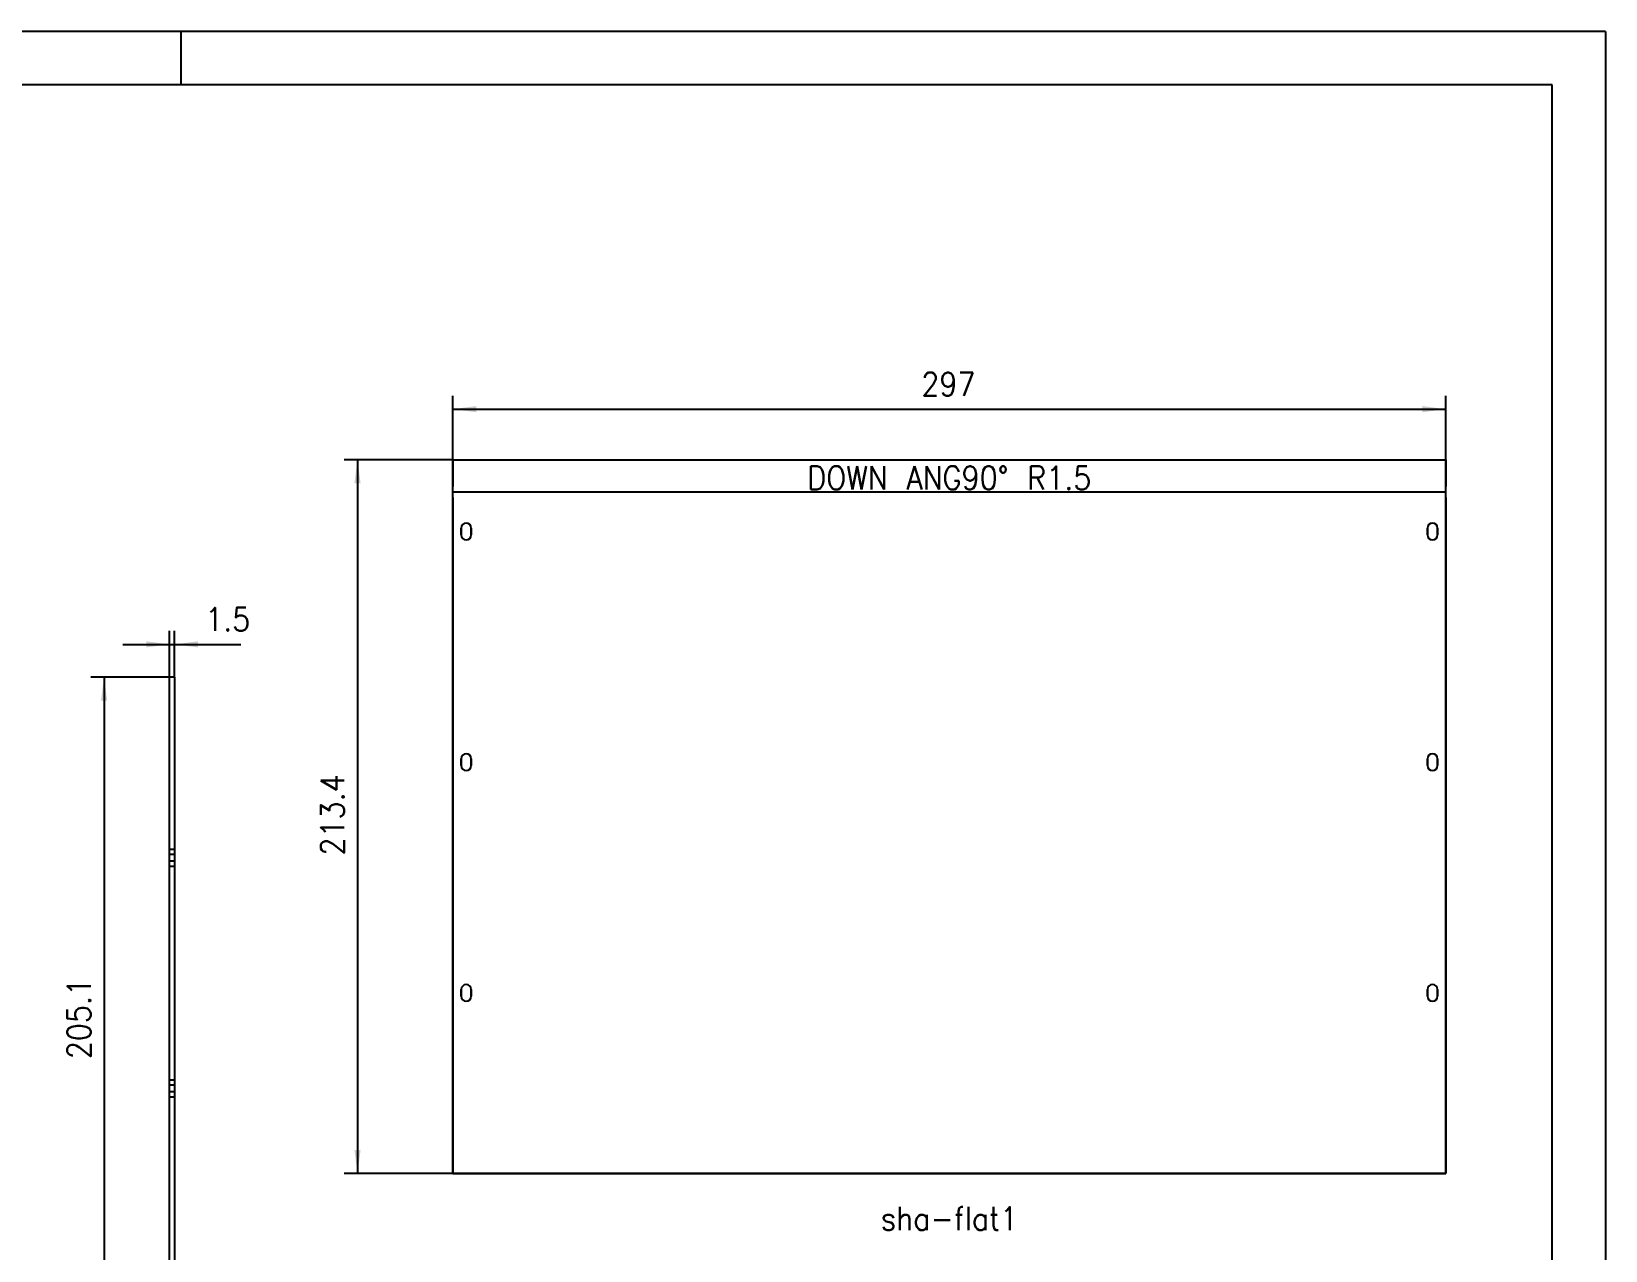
# Model space of a CAD drawing. Header units: millimetres. Extents: x 0 to 426, y 0 to 302.
# Drawn here: x 190.6 to 426, y 119.7 to 302 of the extents above; entities that cross this region are included whole.
import ezdxf

# ---------------------------------------------------------------- set-up
doc = ezdxf.new("R2010")
doc.units = ezdxf.units.MM
doc.linetypes.add('DASHED', pattern=[15, 7, -8])
doc.layers.add('1', color=7, linetype='Continuous')
doc.layers.add('KADER', color=7, linetype='Continuous')
doc.styles.add('CONVERTER_11', font='txt.shx', dxfattribs={"width": 0.9})
doc.dimstyles.new('ME10_DIM_11', dxfattribs={"dimtxt": 7, "dimasz": 7, "dimexe": 4, "dimexo": 0, "dimgap": 4, "dimtad": 1, "dimdsep": 46, "dimtxsty": 'CONVERTER_11', "dimsah": 1, "dimcen": 0.09, "dimclrd": 250, "dimclre": 250, "dimclrt": 5, "dimadec": 0, "dimazin": 0, "dimtfac": 1, "dimtdec": 4, "dimtix": 1, "dimtmove": 0, "dimatfit": 3, "dimfxl": 1, "dimtolj": 1, "dimtzin": 0, "dimarcsym": 0})
doc.dimstyles.new('ME10_DIM_12', dxfattribs={"dimtxt": 7, "dimasz": 7, "dimexe": 4, "dimexo": 0, "dimgap": 4, "dimtad": 1, "dimdec": 1, "dimdsep": 46, "dimtxsty": 'CONVERTER_11', "dimsah": 1, "dimcen": 0.09, "dimclrd": 250, "dimclre": 250, "dimclrt": 5, "dimadec": 0, "dimazin": 0, "dimtfac": 1, "dimtdec": 4, "dimtix": 1, "dimtmove": 0, "dimatfit": 3, "dimfxl": 1, "dimtolj": 1, "dimtzin": 0, "dimarcsym": 0})
doc.dimstyles.new('ME10_DIM_13', dxfattribs={"dimtxt": 7, "dimasz": 7, "dimexe": 4, "dimexo": 0, "dimgap": 4, "dimtad": 1, "dimdec": 1, "dimdsep": 46, "dimtxsty": 'CONVERTER_11', "dimsah": 1, "dimcen": 0.09, "dimclrd": 250, "dimclre": 250, "dimclrt": 5, "dimadec": 0, "dimazin": 0, "dimtfac": 1, "dimtdec": 4, "dimtix": 1, "dimtmove": 0, "dimatfit": 3, "dimfxl": 1, "dimtolj": 1, "dimtzin": 0, "dimarcsym": 0})
doc.dimstyles.new('ME10_DIM_14', dxfattribs={"dimtxt": 7, "dimasz": 7, "dimexe": 4, "dimexo": 0, "dimgap": 4, "dimtad": 1, "dimdsep": 46, "dimtxsty": 'CONVERTER_11', "dimsah": 1, "dimcen": 0.09, "dimclrd": 250, "dimclre": 250, "dimclrt": 5, "dimadec": 0, "dimazin": 0, "dimtfac": 1, "dimtdec": 4, "dimtix": 1, "dimtmove": 0, "dimatfit": 3, "dimfxl": 1, "dimtolj": 1, "dimtzin": 0, "dimarcsym": 0})
doc.dimstyles.new('ME10_DIM_15', dxfattribs={"dimtxt": 7, "dimasz": 7, "dimexe": 4, "dimexo": 0, "dimgap": 4, "dimtad": 1, "dimdec": 1, "dimdsep": 46, "dimtxsty": 'CONVERTER_11', "dimsah": 1, "dimcen": 0.09, "dimclrd": 250, "dimclre": 250, "dimclrt": 5, "dimadec": 0, "dimazin": 0, "dimtfac": 1, "dimtdec": 4, "dimtix": 1, "dimtmove": 0, "dimatfit": 3, "dimfxl": 1, "dimtolj": 1, "dimtzin": 0, "dimarcsym": 0})

# ---------------------------------------------------------------- blocks, each defined once
blk = doc.blocks.new('plaat_onder_1__2', base_point=(422.52518500899, 205.7262788431922))
at = {"color": 7, "linetype": 'Continuous'}
for p, q in [((424.02518500899, 410.8494541630275), (422.5251850089902, 410.849454163028)), ((422.52518500899, 359.3494541630276), (422.5251850089902, 410.849454163028)), ((424.02518500899, 410.8494541630275), (424.02518500899, 359.3494541630276)), ((422.52518500899, 357.8494541630275), (422.52518500899, 359.3494541630276)), ((422.52518500899, 355.8494541630276), (422.52518500899, 357.8494541630275)), ((424.02518500899, 359.3494541630276), (424.02518500899, 357.8494541630276)), ((424.02518500899, 357.8494541630276), (424.02518500899, 355.8494541630276)), ((422.52518500899, 354.3494541630276), (422.52518500899, 355.8494541630276)), ((422.52518500899, 290.3494541630275), (422.52518500899, 354.3494541630276)), ((424.02518500899, 355.8494541630276), (424.02518500899, 354.3494541630276)), ((424.02518500899, 354.3494541630276), (424.02518500899, 290.3494541630275)), ((422.52518500899, 288.8494541630276), (422.52518500899, 290.3494541630275)), ((422.52518500899, 286.8494541630276), (422.52518500899, 288.8494541630276)), ((424.02518500899, 290.3494541630275), (424.02518500899, 288.8494541630276)), ((424.02518500899, 288.8494541630276), (424.02518500899, 286.8494541630276)), ((422.52518500899, 285.3494541630275), (422.52518500899, 286.8494541630276)), ((422.52518500899, 221.3494541630276), (422.52518500899, 285.3494541630275)), ((424.02518500899, 286.8494541630276), (424.02518500899, 285.3494541630275)), ((424.02518500899, 285.3494541630275), (424.02518500899, 221.3494541630276)), ((422.5251850089901, 219.8494541630276), (422.52518500899, 221.3494541630276)), ((424.02518500899, 221.3494541630276), (424.02518500899, 219.8494541630276)), ((422.52518500899, 217.8494541630276), (422.5251850089901, 219.8494541630276)), ((422.52518500899, 216.3494541630276), (422.52518500899, 217.8494541630276)), ((424.02518500899, 219.8494541630276), (424.02518500899, 217.8494541630275)), ((424.02518500899, 217.8494541630275), (424.02518500899, 216.3494541630276)), ((422.5251850089901, 208.7262788431921), (422.52518500899, 216.3494541630276)), ((424.02518500899, 216.3494541630276), (424.02518500899, 208.7262788431922)), ((425.52518500899, 207.2262788431922), (433.525185008987, 207.2262788431922)), ((433.525185008987, 205.7262788431922), (433.525185008987, 207.2262788431922)), ((433.525185008987, 205.7262788431922), (425.52518500899, 205.7262788431922))]:
    blk.add_line(p, q, dxfattribs=at)
at = {"color": 1, "linetype": 'DASHED'}
for p, q in [((424.02518500899, 359.3494541630276), (422.52518500899, 359.3494541630276)), ((424.02518500899, 357.8494541630276), (422.52518500899, 357.8494541630275)), ((424.02518500899, 355.8494541630276), (422.52518500899, 355.8494541630276)), ((422.52518500899, 354.3494541630276), (424.02518500899, 354.3494541630276)), ((424.02518500899, 290.3494541630275), (422.52518500899, 290.3494541630275)), ((424.02518500899, 288.8494541630276), (422.52518500899, 288.8494541630276)), ((424.02518500899, 286.8494541630276), (422.52518500899, 286.8494541630276)), ((422.52518500899, 285.3494541630275), (424.02518500899, 285.3494541630275)), ((424.02518500899, 221.3494541630276), (422.52518500899, 221.3494541630276)), ((424.02518500899, 219.8494541630276), (422.5251850089901, 219.8494541630276)), ((424.02518500899, 217.8494541630275), (422.52518500899, 217.8494541630276)), ((422.52518500899, 216.3494541630276), (424.02518500899, 216.3494541630276))]:
    blk.add_line(p, q, dxfattribs=at)
at = {"color": 7, "linetype": 'Continuous'}
for radius, start in [(2.999999999999886, 180.0000000000022), (1.5, 180)]:
    blk.add_arc((425.52518500899, 208.7262788431922), radius, start, 270, dxfattribs=at)
blk = doc.blocks.new('*D14')
at = {"layer": '1', "color": 250, "linetype": 'Continuous'}
for p, q in [((422.5251850089901, 410.849454163028), (422.5251850089901, 424.709923002792)), ((424.02518500899, 410.8494541630275), (424.02518500899, 424.709923002792)), ((408.5251850089901, 420.709923002792), (422.5251850089901, 420.709923002792)), ((422.5251850089901, 420.709923002792), (424.02518500899, 420.709923002792)), ((424.02518500899, 420.709923002792), (443.849194710484, 420.709923002792))]:
    blk.add_line(p, q, dxfattribs=at)
at = {"layer": '1', "color": 250}
for points in [[(415.5251850089901, 419.7883555196802), (415.5251850089901, 421.6314904859037), (422.5251850089901, 420.709923002792)], [(431.02518500899, 421.6314904859037), (431.02518500899, 419.7883555196802), (424.02518500899, 420.709923002792)]]:
    blk.add_solid(points, dxfattribs=at)
at = {"layer": '1', "color": 5, "insert": (433.174194710484, 424.709923002792), "char_height": 7, "attachment_point": 7, "rotation": 0.00013888888888888892, "line_spacing_factor": 0.60024009603842, "style": 'CONVERTER_11'}
blk.add_mtext('1.5', dxfattribs=at)
blk = doc.blocks.new('*D15')
at = {"layer": '1', "color": 250, "linetype": 'Continuous'}
for p, q in [((422.5251850089901, 208.7262788431921), (422.5251850089901, 188.0481979155628)), ((433.525185008987, 207.2262788431922), (433.525185008987, 188.0481979155628)), ((408.5251850089901, 192.0481979155628), (422.5251850089901, 192.0481979155628)), ((422.5251850089901, 192.0481979155628), (433.525185008987, 192.0481979155628)), ((433.525185008987, 192.0481979155628), (452.825747974356, 192.0481979155628))]:
    blk.add_line(p, q, dxfattribs=at)
at = {"layer": '1', "color": 250}
for points in [[(415.5251850089901, 191.126630432451), (415.5251850089901, 192.9697653986746), (422.5251850089901, 192.0481979155628)], [(440.525185008987, 192.9697653986746), (440.525185008987, 191.126630432451), (433.525185008987, 192.0481979155628)]]:
    blk.add_solid(points, dxfattribs=at)
at = {"layer": '1', "color": 5, "insert": (446.525747974356, 196.0481979155628), "char_height": 7, "attachment_point": 7, "rotation": 0.00013888888888888892, "line_spacing_factor": 0.60024009603842, "style": 'CONVERTER_11'}
blk.add_mtext('11', dxfattribs=at)
blk = doc.blocks.new('*D16')
at = {"layer": '1', "color": 250, "linetype": 'Continuous'}
for p, q in [((422.5251850089901, 410.849454163028), (398.930041386612, 410.849454163028)), ((402.930041386612, 410.849454163028), (402.930041386612, 205.7262788431922)), ((425.52518500899, 205.7262788431922), (398.930041386612, 205.7262788431922))]:
    blk.add_line(p, q, dxfattribs=at)
at = {"layer": '1', "color": 250}
for points in [[(403.8516088697237, 403.849454163028), (402.0084739035003, 403.849454163028), (402.930041386612, 410.849454163028)], [(402.0084739035003, 212.7262788431922), (403.8516088697237, 212.7262788431922), (402.930041386612, 205.7262788431922)]]:
    blk.add_solid(points, dxfattribs=at)
at = {"layer": '1', "color": 5, "insert": (398.930041386612, 296.6503665031101), "char_height": 7, "attachment_point": 7, "rotation": 90, "line_spacing_factor": 0.60024009603842, "style": 'CONVERTER_11'}
blk.add_mtext('205.1', dxfattribs=at)
blk = doc.blocks.new('downside', base_point=(507.2579621123458, 262.4645731633797))
at = {"color": 7, "linetype": 'Continuous'}
for p, q in [((507.2579621123458, 467.8864207694845), (507.2579621123458, 475.8864207694814)), ((507.2579621123458, 475.8864207694814), (804.2579621123457, 475.8864207694812)), ((804.2579621123457, 475.8864207694812), (804.2579621123457, 467.8864207694843)), ((507.2579621123458, 464.587748483215), (507.2579621123458, 467.8864207694845)), ((804.2579621123457, 464.587748483215), (804.2579621123457, 467.8864207694843)), ((507.2579621123458, 262.4645731633797), (507.2579621123458, 464.587748483215)), ((804.2579621123457, 464.587748483215), (804.2579621123457, 262.4645731633797)), ((509.7579621123458, 453.4645731633796), (509.7579621123458, 455.4645731633797)), ((512.7579621123458, 455.4645731633797), (512.7579621123458, 453.4645731633796)), ((798.7579621123457, 453.4645731633797), (798.7579621123457, 455.4645731633797)), ((801.7579621123457, 455.4645731633797), (801.7579621123457, 453.4645731633797)), ((509.7579621123457, 384.4645731633797), (509.7579621123457, 386.4645731633797)), ((512.7579621123457, 386.4645731633797), (512.7579621123457, 384.4645731633797)), ((798.7579621123457, 384.4645731633797), (798.7579621123457, 386.4645731633797)), ((801.7579621123457, 386.4645731633797), (801.7579621123457, 384.4645731633797)), ((509.7579621123458, 315.4645731633797), (509.7579621123458, 317.4645731633797)), ((512.7579621123458, 317.4645731633797), (512.7579621123458, 315.4645731633797)), ((798.7579621123457, 315.4645731633797), (798.7579621123457, 317.4645731633797)), ((801.7579621123457, 317.4645731633797), (801.7579621123457, 315.4645731633797)), ((804.2579621123457, 262.4645731633797), (507.2579621123458, 262.4645731633797))]:
    blk.add_line(p, q, dxfattribs=at)
at = {"color": 4, "linetype": 'Continuous'}
blk.add_line((804.2579621123457, 466.2370846263497), (507.2579621123458, 466.2370846263497), dxfattribs=at)
at = {"color": 7, "linetype": 'Continuous'}
for centre, start, end in [((511.2579621123458, 455.4645731633797), 0, 180), ((800.2579621123457, 455.4645731633797), 0, 180), ((511.2579621123458, 453.4645731633797), 180.0000000000043, 359.9999999999957), ((800.2579621123457, 453.4645731633797), 180, 0), ((511.2579621123457, 386.4645731633797), 0, 180), ((800.2579621123457, 386.4645731633797), 0, 180), ((511.2579621123457, 384.4645731633797), 180, 0), ((800.2579621123457, 384.4645731633797), 180, 0), ((511.2579621123458, 317.4645731633797), 0, 180), ((511.2579621123458, 315.4645731633797), 180, 0), ((800.2579621123457, 317.4645731633797), 0, 180), ((800.2579621123457, 315.4645731633797), 180, 0)]:
    blk.add_arc(centre, 1.5, start, end, dxfattribs=at)
blk = doc.blocks.new('upside', base_point=(507.2579621123458, 262.4645731633792))
at = {"color": 7, "linetype": 'Continuous'}
for p, q in [((507.2579621123458, 475.8864207694813), (804.2579621123457, 475.8864207694813)), ((507.2579621123458, 475.8864207694813), (507.2579621123458, 467.8864207694843)), ((804.2579621123457, 467.8864207694843), (804.2579621123457, 475.8864207694813)), ((507.2579621123458, 464.5877484832151), (507.2579621123458, 467.8864207694843)), ((804.2579621123457, 464.5877484832151), (804.2579621123457, 467.8864207694843)), ((507.2579621123458, 464.5877484832151), (507.2579621123458, 262.4645731633792)), ((804.2579621123457, 262.4645731633792), (804.2579621123457, 464.5877484832151)), ((509.7579621123458, 455.4645731633796), (509.7579621123458, 453.4645731633795)), ((512.7579621123458, 453.4645731633796), (512.7579621123458, 455.4645731633796)), ((798.7579621123457, 455.4645731633796), (798.7579621123457, 453.4645731633795)), ((801.7579621123457, 453.4645731633796), (801.7579621123457, 455.4645731633796)), ((509.7579621123457, 386.4645731633797), (509.7579621123457, 384.4645731633797)), ((512.7579621123457, 384.4645731633797), (512.7579621123457, 386.4645731633797)), ((798.7579621123457, 386.4645731633797), (798.7579621123457, 384.4645731633797)), ((801.7579621123457, 384.4645731633797), (801.7579621123457, 386.4645731633797)), ((509.7579621123458, 317.4645731633797), (509.7579621123458, 315.4645731633797)), ((512.7579621123458, 315.4645731633797), (512.7579621123458, 317.4645731633797)), ((798.7579621123457, 317.4645731633797), (798.7579621123457, 315.4645731633797)), ((801.7579621123457, 315.4645731633797), (801.7579621123457, 317.4645731633797)), ((507.2579621123458, 262.4645731633792), (804.2579621123457, 262.4645731633792))]:
    blk.add_line(p, q, dxfattribs=at)
at = {"color": 4, "linetype": 'DASHED'}
blk.add_line((804.2579621123457, 466.2370846263497), (507.2579621123458, 466.2370846263497), dxfattribs=at)
at = {"color": 7, "linetype": 'Continuous'}
for centre, start, end in [((511.2579621123458, 455.4645731633796), 0, 180), ((800.2579621123457, 455.4645731633796), 0, 180), ((511.2579621123458, 453.4645731633797), 180.0000000000087, 359.9999999999957), ((800.2579621123457, 453.4645731633797), 180.0000000000087, 359.9999999999957), ((511.2579621123457, 386.4645731633797), 0, 180), ((800.2579621123457, 386.4645731633797), 0, 180), ((511.2579621123457, 384.4645731633797), 180, 0), ((800.2579621123457, 384.4645731633797), 180, 0), ((511.2579621123458, 317.4645731633797), 0, 180), ((511.2579621123458, 315.4645731633797), 180, 0), ((800.2579621123457, 317.4645731633797), 0, 180), ((800.2579621123457, 315.4645731633797), 180, 0)]:
    blk.add_arc(centre, 1.5, start, end, dxfattribs=at)
at = {"color": 4, "insert": (655.7579621123458, 466.9870846263497), "char_height": 7, "attachment_point": 8, "line_spacing_factor": 0.66026410564226, "style": 'CONVERTER_11'}
blk.add_mtext('DOWN ANG90%%d R1.5', dxfattribs=at)
blk = doc.blocks.new('plaat_onder_1__4', base_point=(507.2579621123458, 262.4645731633792))
for name, p in [('downside', (507.2579621123458, 262.4645731633797)), ('upside', (507.2579621123458, 262.4645731633792))]:
    blk.add_blockref(name, p)
blk = doc.blocks.new('*D17')
at = {"layer": '1', "color": 250, "linetype": 'Continuous'}
for p, q in [((507.2579621123458, 475.8864207694813), (507.2579621123458, 495.048836271352)), ((804.2579621123457, 475.8864207694812), (804.2579621123457, 495.048836271352)), ((507.2579621123458, 491.048836271352), (804.2579621123457, 491.048836271352))]:
    blk.add_line(p, q, dxfattribs=at)
at = {"layer": '1', "color": 250}
for points in [[(514.2579621123458, 491.9704037544637), (514.2579621123458, 490.1272687882403), (507.2579621123458, 491.048836271352)], [(797.2579621123457, 490.1272687882403), (797.2579621123457, 491.9704037544637), (804.2579621123457, 491.048836271352)]]:
    blk.add_solid(points, dxfattribs=at)
at = {"layer": '1', "color": 5, "insert": (647.3579621123457, 495.048836271352), "char_height": 7, "attachment_point": 7, "rotation": 0.00013888888888888892, "line_spacing_factor": 0.60024009603842, "style": 'CONVERTER_11'}
blk.add_mtext('297', dxfattribs=at)
blk = doc.blocks.new('*D18')
at = {"layer": '1', "color": 250, "linetype": 'Continuous'}
for p, q in [((507.2579621123458, 475.8864207694814), (474.736586351054, 475.8864207694814)), ((478.736586351054, 475.8864207694814), (478.736586351054, 262.4645731633798)), ((507.2579621123458, 262.4645731633798), (474.736586351054, 262.4645731633798))]:
    blk.add_line(p, q, dxfattribs=at)
at = {"layer": '1', "color": 250}
for points in [[(479.6581538341657, 468.8864207694814), (477.8150188679422, 468.8864207694814), (478.736586351054, 475.8864207694814)], [(477.8150188679422, 269.4645731633798), (479.6581538341657, 269.4645731633798), (478.736586351054, 262.4645731633798)]]:
    blk.add_solid(points, dxfattribs=at)
at = {"layer": '1', "color": 5, "insert": (474.736586351054, 357.5379969664306), "char_height": 7, "attachment_point": 7, "rotation": 90, "line_spacing_factor": 0.60024009603842, "style": 'CONVERTER_11'}
blk.add_mtext('213.4', dxfattribs=at)
blk = doc.blocks.new('_tb_frame_A3')
at = {"layer": 'KADER', "color": 1, "linetype": 'Continuous'}
for q in [(0, 302), (426, 0)]:
    blk.add_line((426, 302), q, dxfattribs=at)
at = {"layer": 'KADER', "color": 3, "linetype": 'Continuous'}
for p, q in [((213, 294), (213, 302)), ((418, 294), (8, 294)), ((418, 8), (418, 294))]:
    blk.add_line(p, q, dxfattribs=at)
blk = doc.blocks.new('Right1', base_point=(428.0000000394903, 308.00000045138))
blk.add_blockref('plaat_onder_1__2', (422.52518500899, 205.7262788431922))
at = {"layer": '1', "color": 5, "insert": (428.0000000394903, 175.0203112163026), "char_height": 7, "attachment_point": 2, "line_spacing_factor": 1.32052821128451, "style": 'CONVERTER_11'}
blk.add_mtext('Right1', dxfattribs=at)
at = {"layer": '1'}
for base, p1, p2, dimstyle, picture, middle in [((422.5251850089901, 420.709923002792), (424.02518500899, 410.8494541630275), (422.5251850089902, 410.849454163028), 'ME10_DIM_11', '*D14', (438.511694710484, 428.209923002792)), ((422.5251850089901, 192.0481979155628), (433.525185008987, 207.2262788431922), (422.5251850089901, 208.7262788431921), 'ME10_DIM_12', '*D15', (449.675747974356, 199.5481979155628))]:
    dim = blk.add_linear_dim(base=base, p1=p1, p2=p2, dimstyle=dimstyle, dxfattribs=at)
    dim.commit()
    dim.dimension.update_dxf_attribs({"geometry": picture, "text_midpoint": middle, "text_rotation": 0.00013888888889})
dim = blk.add_linear_dim(base=(402.930041386612, 410.849454163028), p1=(425.52518500899, 205.7262788431922), p2=(422.5251850089902, 410.849454163028), angle=90, dimstyle='ME10_DIM_13', dxfattribs=at)
dim.commit()
dim.dimension.update_dxf_attribs({"geometry": '*D16', "text_midpoint": (395.430041386612, 308.2878665031101), "text_rotation": 90})
blk = doc.blocks.new('sha-flat1', base_point=(655.7579621123457, 369.1754969664303))
blk.add_blockref('plaat_onder_1__4', (507.2579621123458, 262.4645731633792))
at = {"layer": '1', "color": 5, "insert": (655.7579621123457, 252.4645731633792), "char_height": 7, "attachment_point": 2, "line_spacing_factor": 1.32052821128451, "style": 'CONVERTER_11'}
blk.add_mtext('sha-flat1', dxfattribs=at)
at = {"layer": '1'}
dim = blk.add_linear_dim(base=(507.2579621123458, 491.048836271352), p1=(804.2579621123457, 475.8864207694812), p2=(507.2579621123458, 475.8864207694813), dimstyle='ME10_DIM_14', dxfattribs=at)
dim.commit()
dim.dimension.update_dxf_attribs({"geometry": '*D17', "text_midpoint": (655.7579621123457, 498.548836271352), "text_rotation": 0.00013888888889})
dim = blk.add_linear_dim(base=(478.736586351054, 475.8864207694814), p1=(507.2579621123458, 262.4645731633797), p2=(507.2579621123458, 475.8864207694814), angle=90, dimstyle='ME10_DIM_15', dxfattribs=at)
dim.commit()
dim.dimension.update_dxf_attribs({"geometry": '*D18', "text_midpoint": (471.236586351054, 369.1754969664306), "text_rotation": 90})

msp = doc.modelspace()

# ---------------------------------------------------------------- block references
msp.add_blockref('_tb_frame_A3', (0, 0))
at = {"xscale": 0.5, "yscale": 0.5, "zscale": 0.5}
for name, p in [('sha-flat1', (327.8789810561728, 184.5877484832151)), ('Right1', (214.0000000197452, 154.00000022569))]:
    msp.add_blockref(name, p, dxfattribs=at)

doc.saveas('drawing.dxf')
